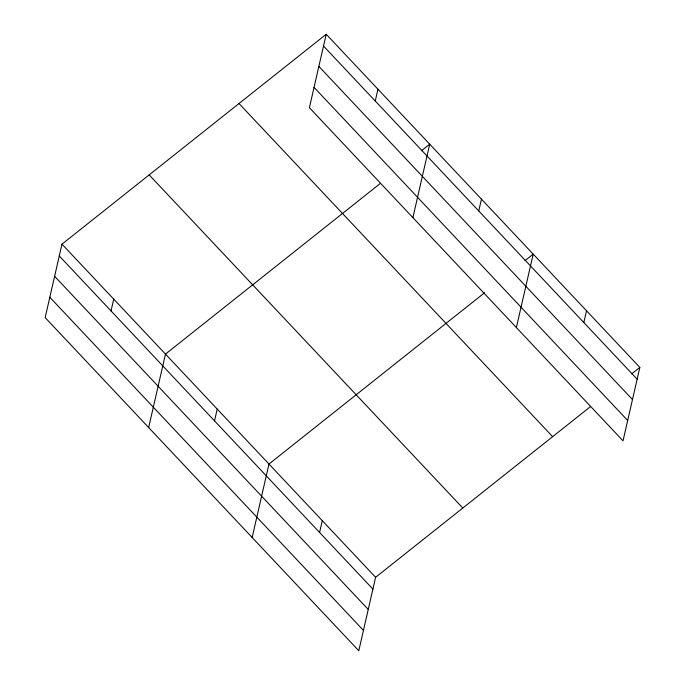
<?xml version="1.0" encoding="UTF-8"?>
<svg xmlns="http://www.w3.org/2000/svg" width="685" height="685" viewBox="0 0 685 685"><rect width="100%" height="100%" fill="white"/><g stroke="black" fill="none" stroke-linecap="round" stroke-linejoin="round"><path stroke-width="1.03" d="M326.214 34.25L309.389 107.691L623.025 440.84L639.841 367.4L326.214 34.25L61.975 244.16L45.159 317.6L358.786 650.75L375.611 577.309L590.487 406.607M111.03 310.921L113.727 299.131M148.654 427.543L165.479 354.102L380.355 183.4M214.525 420.864L217.222 409.073M252.157 537.477L268.974 464.045L484.672 292.683M375.26 101.012L377.957 89.221M319.595 532.468L322.292 520.677M412.892 217.624L429.709 144.192L421.481 150.726M478.755 210.946L481.461 199.155M516.387 327.567L533.204 254.126L524.984 260.66M583.826 322.549L586.523 310.767M631.613 373.933L639.841 367.4M323.508 46.041L637.144 379.19M318.85 66.385L632.478 399.535M314.047 87.346L627.683 420.496M239.014 103.521L552.641 436.67M149.176 174.889L462.803 508.039M61.975 244.16L375.611 577.309M59.278 255.95L372.905 589.1M54.62 276.295L368.247 609.444M49.817 297.256L363.452 630.405"/></g></svg>
